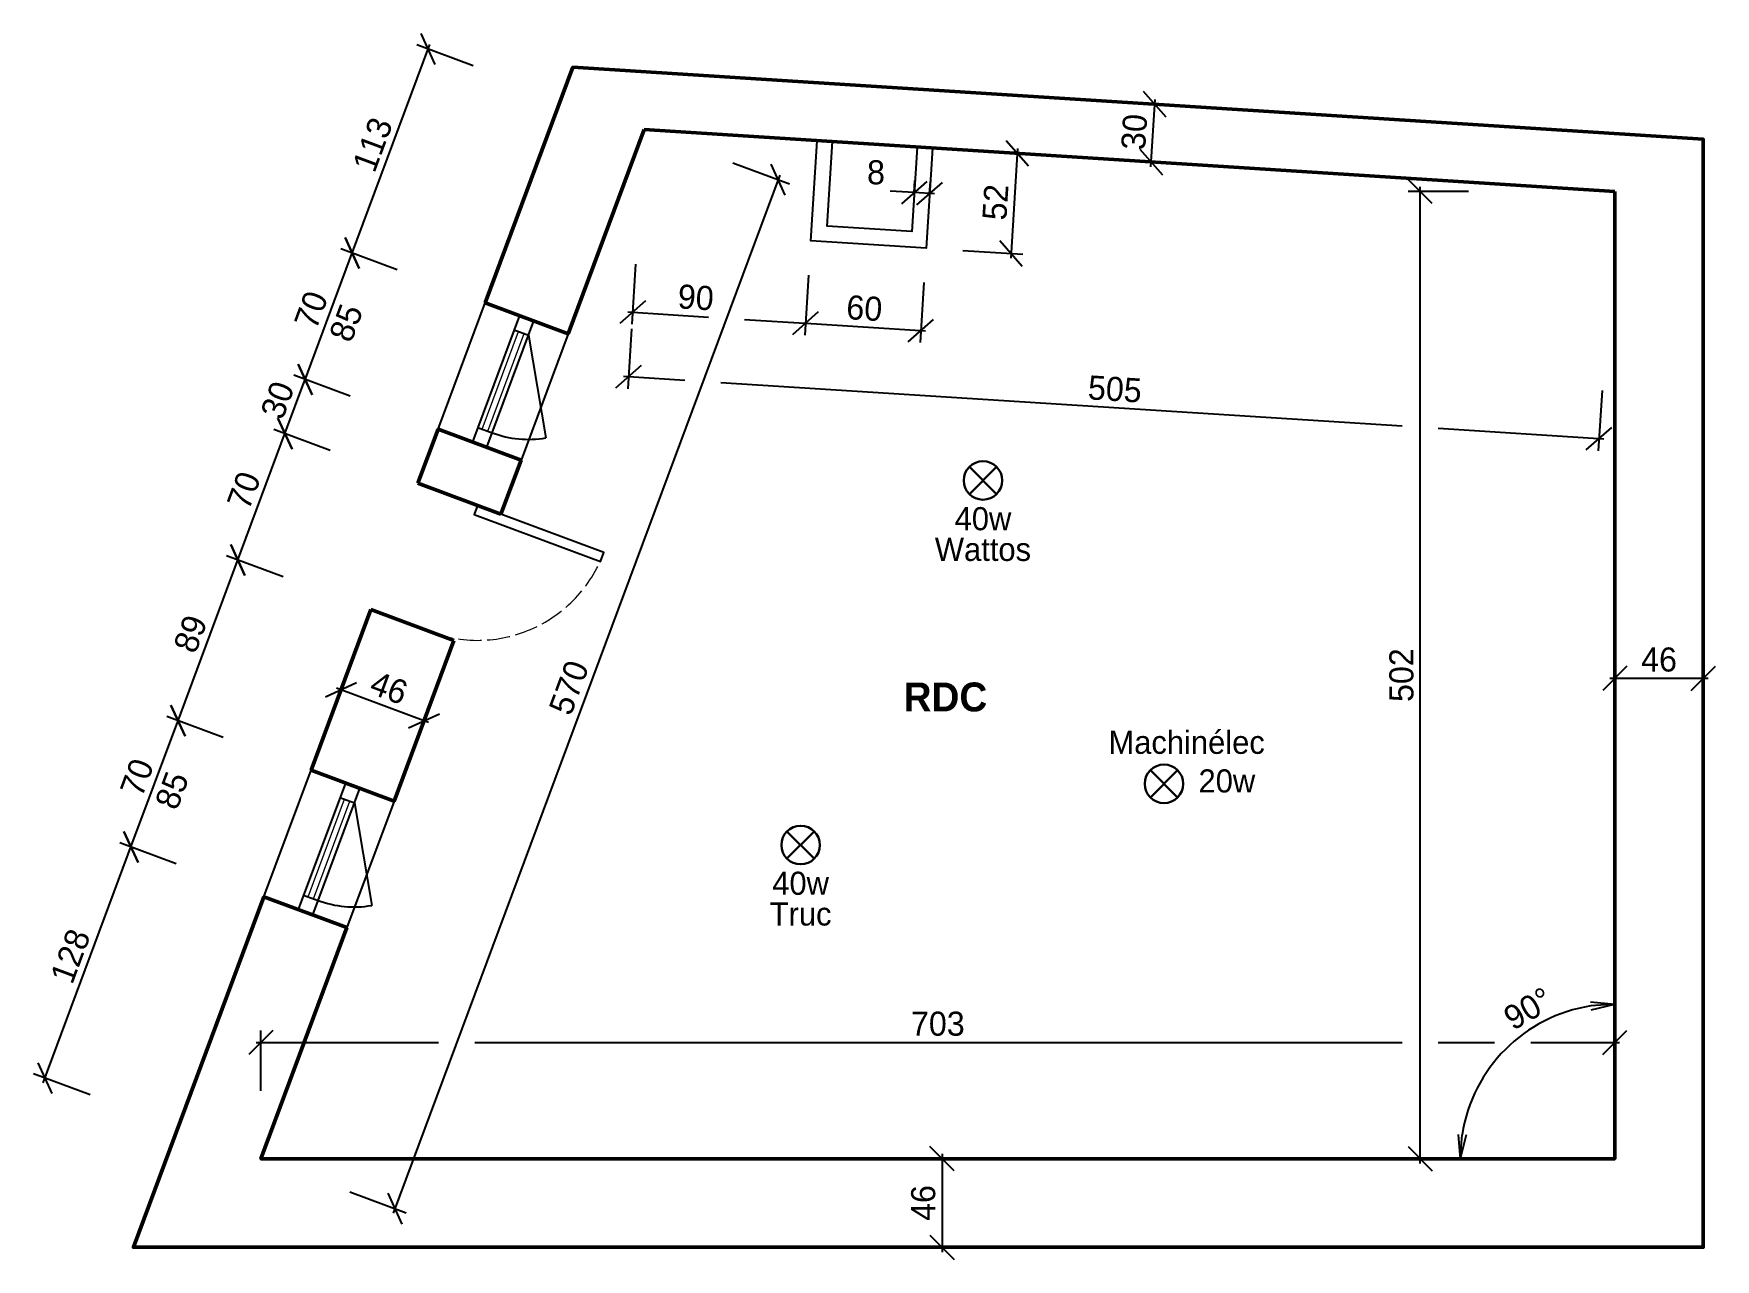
# Model space of a CAD drawing. Header units: centimetres. Extents: x 3690 to 4563, y 971 to 1607.
import ezdxf
from ezdxf.enums import TextEntityAlignment as Align

# ---------------------------------------------------------------- set-up
doc = ezdxf.new("R2010")
doc.units = ezdxf.units.CM
doc.linetypes.add('ACAD_ISO02W100', pattern=[15, 12, -3])
for name, color, linetype, lineweight in [('01-MURS_coupés', 140, 'Continuous', 50), ('06-ALLEGES', 134, 'Continuous', 25), ('08-CLOISONS', 54, 'Continuous', 25), ('14-MENUI_Moyen', 1, 'Continuous', 25), ('30-ELEC', 30, 'Continuous', 30), ('85-TEXTE', 7, 'Continuous', 20)]:
    doc.layers.add(name, color=color, linetype=linetype, lineweight=lineweight)
doc.layers.add('81-COTATIONS', color=7, linetype='Continuous', lineweight=20, true_color=0xfa3d3d)
doc.styles.add('ELE_CENTURY_GOTHIC', font='GOTHIC.TTF')
doc.styles.add('ELE_CENTURY_GOTHIC GRAS', font='GOTHICB.TTF')
doc.dimstyles.new('ELE_ARC_1-50', dxfattribs={"dimscale": 5, "dimtxt": 2.5, "dimasz": 2.5, "dimexe": 1.25, "dimexo": 0.625, "dimtad": 1, "dimtoh": 1, "dimdec": 1, "dimzin": 9, "dimtxsty": 'ELE_CENTURY_GOTHIC', "dimblk": 'OBLIQUE', "dimcen": 0, "dimdle": 0.5, "dimclrt": 256, "dimadec": 1, "dimazin": 2, "dimtp": 0.01, "dimtm": 0.01, "dimtfac": 0.5, "dimtdec": 1, "dimtofl": 0, "dimtmove": 0, "dimatfit": 3, "dimfxl": 5, "dimfxlon": 1, "dimtfillclr": 2, "dimarcsym": 0})
doc.dimstyles.new('ELE_ARC_1-50$2', dxfattribs={"dimscale": 5, "dimtxt": 2.5, "dimasz": 2.5, "dimexe": 1.25, "dimexo": 0.625, "dimtad": 1, "dimtoh": 1, "dimdec": 1, "dimzin": 9, "dimtxsty": 'ELE_CENTURY_GOTHIC', "dimblk": 'OPEN', "dimcen": 0, "dimdle": 0.5, "dimclrt": 256, "dimadec": 1, "dimazin": 2, "dimtp": 0.01, "dimtm": 0.01, "dimtfac": 0.5, "dimtdec": 1, "dimtofl": 0, "dimtmove": 0, "dimatfit": 3, "dimfxl": 5, "dimfxlon": 1, "dimtfillclr": 2, "dimarcsym": 0})

# ---------------------------------------------------------------- blocks, each defined once
blk = doc.blocks.new('_Oblique')
at = {"color": 0, "linetype": 'ByBlock', "lineweight": -2}
blk.add_line((-0.5, -0.5), (0.5, 0.5), dxfattribs=at)
blk = doc.blocks.new('*D1')
at = {"layer": '81-COTATIONS', "color": 0, "lineweight": -2, "transparency": 16777216}
for p, q in [((3805.35, 1083.16), (3900.13, 1083.16)), ((3807.85, 1058.16), (3807.85, 1089.41)), ((3918.88, 1083.16), (4400.46, 1083.16)), ((4419.21, 1083.16), (4448.49, 1083.16)), ((4467.24, 1083.16), (4513.35, 1083.16)), ((4510.85, 1058.16), (4510.85, 1089.41))]:
    blk.add_line(p, q, dxfattribs=at)
at = {"layer": 'Defpoints', "color": 0, "transparency": 16777216}
for p in [(4510.85, 1083.16), (3807.85, 1022.87), (4510.85, 1022.87)]:
    blk.add_point(p, dxfattribs=at)
at = {"layer": '81-COTATIONS', "color": 0, "lineweight": -2, "transparency": 16777216, "xscale": 12.5, "yscale": 12.5, "zscale": 12.5, "rotation": 180}
blk.add_blockref('_Oblique', (3807.85, 1083.16), dxfattribs=at)
at = {"layer": '81-COTATIONS', "color": 0, "lineweight": -2, "transparency": 16777216, "xscale": 12.5, "yscale": 12.5, "zscale": 12.5}
blk.add_blockref('_Oblique', (4510.85, 1083.16), dxfattribs=at)
at = {"layer": '81-COTATIONS', "transparency": 16777216, "insert": (4159.35, 1092.85), "char_height": 12.5, "attachment_point": 5, "style": 'ELE_CENTURY_GOTHIC'}
blk.add_mtext('703', dxfattribs=at)
blk = doc.blocks.new('*D2')
at = {"layer": '81-COTATIONS', "color": 0, "lineweight": -2, "transparency": 16777216}
for p, q in [((4434.83, 1524.87), (4403.58, 1524.87)), ((4409.83, 1020.37), (4409.83, 1527.37)), ((4434.83, 1022.87), (4403.58, 1022.87))]:
    blk.add_line(p, q, dxfattribs=at)
at = {"layer": 'Defpoints', "color": 0, "transparency": 16777216}
for p in [(4409.83, 1524.87), (4510.85, 1524.87), (4510.85, 1022.87)]:
    blk.add_point(p, dxfattribs=at)
at = {"layer": '81-COTATIONS', "color": 0, "lineweight": -2, "transparency": 16777216, "xscale": 12.5, "yscale": 12.5, "zscale": 12.5}
for p, rotation in [((4409.83, 1524.87), 90), ((4409.83, 1022.87), 270)]:
    blk.add_blockref('_Oblique', p, dxfattribs=dict(at, rotation=rotation))
at = {"layer": '81-COTATIONS', "transparency": 16777216, "insert": (4400.14, 1273.87), "char_height": 12.5, "attachment_point": 5, "rotation": 90, "style": 'ELE_CENTURY_GOTHIC'}
blk.add_mtext('502', dxfattribs=at)
blk = doc.blocks.new('*D3')
at = {"layer": '81-COTATIONS', "color": 0, "lineweight": -2, "transparency": 16777216}
for p, q in [((4000.28, 1453.66), (3998.3, 1422.47)), ((4027.99, 1426.84), (3996.2, 1428.87)), ((4400.48, 1403.1), (4046.7, 1425.65)), ((4504.26, 1421.53), (4502.27, 1390.34)), ((4505.17, 1396.42), (4419.19, 1401.9))]:
    blk.add_line(p, q, dxfattribs=at)
at = {"layer": 'Defpoints', "color": 0, "transparency": 16777216}
for p in [(4006.87, 1556.99), (4510.85, 1524.87), (3998.69, 1428.71)]:
    blk.add_point(p, dxfattribs=at)
at = {"layer": '81-COTATIONS', "color": 0, "lineweight": -2, "transparency": 16777216, "xscale": 12.5, "yscale": 12.5, "zscale": 12.5}
for p, rotation in [((3998.69, 1428.71), 176.3526903037562), ((4502.67, 1396.58), 356.3526903037562)]:
    blk.add_blockref('_Oblique', p, dxfattribs=dict(at, rotation=rotation))
at = {"layer": '81-COTATIONS', "transparency": 16777216, "insert": (4251.3, 1422.31), "char_height": 12.5, "attachment_point": 5, "rotation": 356.35269, "style": 'ELE_CENTURY_GOTHIC'}
blk.add_mtext('505', dxfattribs=at)
blk = doc.blocks.new('*D4')
at = {"layer": '81-COTATIONS', "color": 0, "lineweight": -2, "transparency": 16777216}
for p, q in [((4052.98, 1539.81), (4082.27, 1528.9)), ((4077.28, 1533.42), (3876.52, 994.61)), ((3853.96, 1005.68), (3883.24, 994.77))]:
    blk.add_line(p, q, dxfattribs=at)
at = {"layer": 'Defpoints', "color": 0, "transparency": 16777216}
for p in [(4006.87, 1556.99), (3807.85, 1022.87), (3877.39, 996.95)]:
    blk.add_point(p, dxfattribs=at)
at = {"layer": '81-COTATIONS', "color": 0, "lineweight": -2, "transparency": 16777216, "xscale": 12.5, "yscale": 12.5, "zscale": 12.5}
for p, rotation in [((4076.41, 1531.08), 69.56387672515089), ((3877.39, 996.95), 249.5638767251509)]:
    blk.add_blockref('_Oblique', p, dxfattribs=dict(at, rotation=rotation))
at = {"layer": '81-COTATIONS', "transparency": 16777216, "insert": (3967.82, 1267.4), "char_height": 12.5, "attachment_point": 5, "rotation": 69.56388, "style": 'ELE_CENTURY_GOTHIC'}
blk.add_mtext('570', dxfattribs=at)
blk = doc.blocks.new('*D5')
at = {"layer": '81-COTATIONS', "color": 0, "lineweight": -2, "transparency": 16777216}
for p, q in [((3694.81, 1062.32), (3741.24, 1186.95)), ((3763.8, 1175.88), (3734.52, 1186.79)), ((3719.11, 1055.93), (3689.82, 1066.84))]:
    blk.add_line(p, q, dxfattribs=at)
at = {"layer": 'Defpoints', "color": 0, "transparency": 16777216}
for p in [(3740.37, 1184.61), (3852.54, 1142.81), (3807.85, 1022.87)]:
    blk.add_point(p, dxfattribs=at)
at = {"layer": '81-COTATIONS', "color": 0, "lineweight": -2, "transparency": 16777216, "xscale": 12.5, "yscale": 12.5, "zscale": 12.5}
for p, rotation in [((3740.37, 1184.61), 69.56387672515098), ((3695.68, 1064.66), 249.563876725151)]:
    blk.add_blockref('_Oblique', p, dxfattribs=dict(at, rotation=rotation))
at = {"layer": '81-COTATIONS', "transparency": 16777216, "insert": (3708.95, 1128.02), "char_height": 12.5, "attachment_point": 5, "rotation": 69.56388, "style": 'ELE_CENTURY_GOTHIC'}
blk.add_mtext('128', dxfattribs=at)
blk = doc.blocks.new('_Open')
at = {"color": 0, "linetype": 'ByBlock', "lineweight": -2}
for p, q in [((-1, 0.167), (0, 0)), ((-1, -0.167), (0, 0)), ((0, 0), (-1, 0))]:
    blk.add_line(p, q, dxfattribs=at)
blk = doc.blocks.new('*D6')
at = {"layer": '81-COTATIONS', "color": 0, "lineweight": -2, "transparency": 16777216}
blk.add_arc((4510.85, 1022.87), 80.26, 98.93226, 171.06774, dxfattribs=at)
at = {"layer": 'Defpoints', "color": 0, "transparency": 16777216}
for p in [(4510.85, 1524.87), (4441.34, 1063), (3807.85, 1022.87), (4510.85, 1022.87), (4510.85, 1022.87)]:
    blk.add_point(p, dxfattribs=at)
at = {"layer": '81-COTATIONS', "color": 0, "lineweight": -2, "transparency": 16777216, "xscale": 12.5, "yscale": 12.5, "zscale": 12.5}
for p, rotation in [((4510.85, 1103.13), 4.46613081071721), ((4430.59, 1022.87), 265.5338691892827)]:
    blk.add_blockref('_Open', p, dxfattribs=dict(at, rotation=rotation))
at = {"layer": '81-COTATIONS', "transparency": 16777216, "insert": (4465.87, 1100.77), "char_height": 12.5, "attachment_point": 5, "rotation": 30, "style": 'ELE_CENTURY_GOTHIC'}
blk.add_mtext('90°', dxfattribs=at)
blk = doc.blocks.new('*D7')
at = {"layer": '81-COTATIONS', "color": 0, "lineweight": -2, "transparency": 16777216}
for p, q in [((3739.5, 1182.26), (3765.69, 1252.54)), ((3788.24, 1241.47), (3758.96, 1252.38)), ((3763.8, 1175.88), (3734.52, 1186.79))]:
    blk.add_line(p, q, dxfattribs=at)
at = {"layer": 'Defpoints', "color": 0, "transparency": 16777216}
for p in [(3764.81, 1250.2), (3833.88, 1224.47), (3852.54, 1142.81)]:
    blk.add_point(p, dxfattribs=at)
at = {"layer": '81-COTATIONS', "color": 0, "lineweight": -2, "transparency": 16777216, "xscale": 12.5, "yscale": 12.5, "zscale": 12.5}
for p, rotation in [((3764.81, 1250.2), 69.56387672515095), ((3740.37, 1184.61), 249.563876725151)]:
    blk.add_blockref('_Oblique', p, dxfattribs=dict(at, rotation=rotation))
at = {"layer": '81-COTATIONS', "transparency": 16777216, "char_height": 12.5, "width": 78.2401, "attachment_point": 5, "rotation": 69.56388, "style": 'ELE_CENTURY_GOTHIC'}
for s, insert in [('70', (3743.51, 1220.79)), ('85', (3761.67, 1214.02))]:
    blk.add_mtext(s, dxfattribs=dict(at, insert=insert))
blk = doc.blocks.new('*D8')
at = {"layer": '81-COTATIONS', "color": 0, "lineweight": -2, "transparency": 16777216}
for p, q in [((3763.94, 1247.86), (3796.76, 1335.94)), ((3819.32, 1324.87), (3790.03, 1335.78)), ((3788.24, 1241.47), (3758.96, 1252.38))]:
    blk.add_line(p, q, dxfattribs=at)
at = {"layer": 'Defpoints', "color": 0, "transparency": 16777216}
for p in [(3795.89, 1333.6), (3864.95, 1307.86), (3833.88, 1224.47)]:
    blk.add_point(p, dxfattribs=at)
at = {"layer": '81-COTATIONS', "color": 0, "lineweight": -2, "transparency": 16777216, "xscale": 12.5, "yscale": 12.5, "zscale": 12.5}
for p, rotation in [((3795.89, 1333.6), 69.56387672515095), ((3764.81, 1250.2), 249.563876725151)]:
    blk.add_blockref('_Oblique', p, dxfattribs=dict(at, rotation=rotation))
at = {"layer": '81-COTATIONS', "transparency": 16777216, "insert": (3771.27, 1295.28), "char_height": 12.5, "attachment_point": 5, "rotation": 69.56388, "style": 'ELE_CENTURY_GOTHIC'}
blk.add_mtext('89', dxfattribs=at)
blk = doc.blocks.new('*D9')
at = {"layer": '81-COTATIONS', "color": 0, "lineweight": -2, "transparency": 16777216}
for p, q in [((3795.02, 1331.26), (3821.2, 1401.54)), ((3843.76, 1390.46), (3814.47, 1401.38)), ((3819.32, 1324.87), (3790.03, 1335.78))]:
    blk.add_line(p, q, dxfattribs=at)
at = {"layer": 'Defpoints', "color": 0, "transparency": 16777216}
for p in [(3820.33, 1399.19), (3889.39, 1373.46), (3864.95, 1307.86)]:
    blk.add_point(p, dxfattribs=at)
at = {"layer": '81-COTATIONS', "color": 0, "lineweight": -2, "transparency": 16777216, "xscale": 12.5, "yscale": 12.5, "zscale": 12.5}
for p, rotation in [((3820.33, 1399.19), 69.56387672515095), ((3795.89, 1333.6), 249.563876725151)]:
    blk.add_blockref('_Oblique', p, dxfattribs=dict(at, rotation=rotation))
at = {"layer": '81-COTATIONS', "transparency": 16777216, "insert": (3799.03, 1369.78), "char_height": 12.5, "attachment_point": 5, "rotation": 69.56388, "style": 'ELE_CENTURY_GOTHIC'}
blk.add_mtext('70', dxfattribs=at)
blk = doc.blocks.new('*D10')
at = {"layer": '81-COTATIONS', "color": 0, "lineweight": -2, "transparency": 16777216}
for p, q in [((3819.46, 1396.85), (3831.68, 1429.65)), ((3854.23, 1418.58), (3824.95, 1429.49)), ((3843.76, 1390.46), (3814.47, 1401.38))]:
    blk.add_line(p, q, dxfattribs=at)
at = {"layer": 'Defpoints', "color": 0, "transparency": 16777216}
for p in [(3830.81, 1427.31), (3899.87, 1401.57), (3889.39, 1373.46)]:
    blk.add_point(p, dxfattribs=at)
at = {"layer": '81-COTATIONS', "color": 0, "lineweight": -2, "transparency": 16777216, "xscale": 12.5, "yscale": 12.5, "zscale": 12.5}
for p, rotation in [((3830.81, 1427.31), 69.56387672515095), ((3820.33, 1399.19), 249.563876725151)]:
    blk.add_blockref('_Oblique', p, dxfattribs=dict(at, rotation=rotation))
at = {"layer": '81-COTATIONS', "transparency": 16777216, "insert": (3816.49, 1416.63), "char_height": 12.5, "attachment_point": 5, "rotation": 69.56388, "style": 'ELE_CENTURY_GOTHIC'}
blk.add_mtext('30', dxfattribs=at)
blk = doc.blocks.new('*D11')
at = {"layer": '81-COTATIONS', "color": 0, "lineweight": -2, "transparency": 16777216}
for p, q in [((3829.93, 1424.96), (3856.12, 1495.24)), ((3878.67, 1484.17), (3849.39, 1495.08)), ((3854.23, 1418.58), (3824.95, 1429.49))]:
    blk.add_line(p, q, dxfattribs=at)
at = {"layer": 'Defpoints', "color": 0, "transparency": 16777216}
for p in [(3855.25, 1492.9), (3924.31, 1467.17), (3899.87, 1401.57)]:
    blk.add_point(p, dxfattribs=at)
at = {"layer": '81-COTATIONS', "color": 0, "lineweight": -2, "transparency": 16777216, "xscale": 12.5, "yscale": 12.5, "zscale": 12.5}
for p, rotation in [((3855.25, 1492.9), 69.56387672515095), ((3830.81, 1427.31), 249.563876725151)]:
    blk.add_blockref('_Oblique', p, dxfattribs=dict(at, rotation=rotation))
at = {"layer": '81-COTATIONS', "transparency": 16777216, "char_height": 12.5, "width": 54.3863, "attachment_point": 5, "rotation": 69.56388, "style": 'ELE_CENTURY_GOTHIC'}
for s, insert in [('70', (3833.95, 1463.49)), ('85', (3852.11, 1456.72))]:
    blk.add_mtext(s, dxfattribs=dict(at, insert=insert))
blk = doc.blocks.new('*D12')
at = {"layer": '81-COTATIONS', "color": 0, "lineweight": -2, "transparency": 16777216}
for p, q in [((3854.37, 1490.56), (3895.57, 1601.13)), ((3918.13, 1590.06), (3888.85, 1600.97)), ((3878.67, 1484.17), (3849.39, 1495.08))]:
    blk.add_line(p, q, dxfattribs=at)
at = {"layer": 'Defpoints', "color": 0, "transparency": 16777216}
for p in [(3894.7, 1598.79), (4006.87, 1556.99), (3924.31, 1467.17)]:
    blk.add_point(p, dxfattribs=at)
at = {"layer": '81-COTATIONS', "color": 0, "lineweight": -2, "transparency": 16777216, "xscale": 12.5, "yscale": 12.5, "zscale": 12.5}
for p, rotation in [((3894.7, 1598.79), 69.56387672515095), ((3855.25, 1492.9), 249.563876725151)]:
    blk.add_blockref('_Oblique', p, dxfattribs=dict(at, rotation=rotation))
at = {"layer": '81-COTATIONS', "transparency": 16777216, "insert": (3865.89, 1549.23), "char_height": 12.5, "attachment_point": 5, "rotation": 69.56388, "style": 'ELE_CENTURY_GOTHIC'}
blk.add_mtext('113', dxfattribs=at)
blk = doc.blocks.new('*D13')
at = {"layer": '81-COTATIONS', "color": 0, "lineweight": -2, "transparency": 16777216}
for p, q in [((4002.42, 1487.19), (4000.43, 1456)), ((4092.24, 1481.46), (4090.25, 1450.27)), ((3998.34, 1462.4), (4040.24, 1459.72)), ((4058.96, 1458.53), (4093.14, 1456.35))]:
    blk.add_line(p, q, dxfattribs=at)
at = {"layer": 'Defpoints', "color": 0, "transparency": 16777216}
for p in [(4006.87, 1556.99), (4096.69, 1551.27), (4090.65, 1456.51)]:
    blk.add_point(p, dxfattribs=at)
at = {"layer": '81-COTATIONS', "color": 0, "lineweight": -2, "transparency": 16777216, "xscale": 12.5, "yscale": 12.5, "zscale": 12.5}
for p, rotation in [((4000.83, 1462.24), 176.3526903037561), ((4090.65, 1456.51), 356.3526903037562)]:
    blk.add_blockref('_Oblique', p, dxfattribs=dict(at, rotation=rotation))
at = {"layer": '81-COTATIONS', "transparency": 16777216, "insert": (4033.67, 1469.85), "char_height": 12.5, "attachment_point": 5, "rotation": 356.35269, "style": 'ELE_CENTURY_GOTHIC'}
blk.add_mtext('90', dxfattribs=at)
blk = doc.blocks.new('*D14')
at = {"layer": '81-COTATIONS', "color": 0, "lineweight": -2, "transparency": 16777216}
for p, q in [((4092.24, 1481.46), (4090.25, 1450.27)), ((4152.12, 1477.64), (4150.13, 1446.46)), ((4088.15, 1456.67), (4153.02, 1452.54))]:
    blk.add_line(p, q, dxfattribs=at)
at = {"layer": 'Defpoints', "color": 0, "transparency": 16777216}
for p in [(4096.69, 1551.27), (4153.26, 1495.56), (4150.53, 1452.7)]:
    blk.add_point(p, dxfattribs=at)
at = {"layer": '81-COTATIONS', "color": 0, "lineweight": -2, "transparency": 16777216, "xscale": 12.5, "yscale": 12.5, "zscale": 12.5}
for p, rotation in [((4090.65, 1456.51), 176.3526903037561), ((4150.53, 1452.7), 356.3526903037562)]:
    blk.add_blockref('_Oblique', p, dxfattribs=dict(at, rotation=rotation))
at = {"layer": '81-COTATIONS', "transparency": 16777216, "insert": (4121.2, 1464.27), "char_height": 12.5, "attachment_point": 5, "rotation": 356.35269, "style": 'ELE_CENTURY_GOTHIC'}
blk.add_mtext('60', dxfattribs=at)
blk = doc.blocks.new('*D15')
at = {"layer": '81-COTATIONS', "color": 0, "lineweight": -2, "transparency": 16777216}
for p, q in [((4175.69, 1546.23), (4206.88, 1544.24)), ((4200.8, 1547.14), (4197.17, 1490.25)), ((4172.38, 1494.34), (4203.57, 1492.35))]:
    blk.add_line(p, q, dxfattribs=at)
at = {"layer": 'Defpoints', "color": 0, "transparency": 16777216}
for p in [(4156.57, 1547.45), (4153.26, 1495.56), (4197.33, 1492.75)]:
    blk.add_point(p, dxfattribs=at)
at = {"layer": '81-COTATIONS', "color": 0, "lineweight": -2, "transparency": 16777216, "xscale": 12.5, "yscale": 12.5, "zscale": 12.5}
for p, rotation in [((4200.64, 1544.64), 86.35269030375623), ((4197.33, 1492.75), 266.3526903037563)]:
    blk.add_blockref('_Oblique', p, dxfattribs=dict(at, rotation=rotation))
at = {"layer": '81-COTATIONS', "transparency": 16777216, "insert": (4189.32, 1519.31), "char_height": 12.5, "attachment_point": 5, "rotation": 86.35269, "style": 'ELE_CENTURY_GOTHIC'}
blk.add_mtext('52', dxfattribs=at)
blk = doc.blocks.new('*D16')
at = {"layer": '81-COTATIONS', "color": 0, "lineweight": -2, "transparency": 16777216}
for p, q in [((4147.08, 1524.3), (4147.47, 1530.53)), ((4155.06, 1523.79), (4155.46, 1530.02)), ((4147.08, 1524.3), (4134.6, 1525.09)), ((4157.55, 1523.63), (4147.08, 1524.3))]:
    blk.add_line(p, q, dxfattribs=at)
at = {"layer": 'Defpoints', "color": 0, "transparency": 16777216}
for p in [(4146.93, 1522.01), (4147.08, 1524.3), (4154.91, 1521.5)]:
    blk.add_point(p, dxfattribs=at)
at = {"layer": '81-COTATIONS', "color": 0, "lineweight": -2, "transparency": 16777216, "xscale": 12.5, "yscale": 12.5, "zscale": 12.5}
for p, rotation in [((4147.08, 1524.3), 176.3526903037563), ((4155.06, 1523.79), 356.3526903037563)]:
    blk.add_blockref('_Oblique', p, dxfattribs=dict(at, rotation=rotation))
at = {"layer": '81-COTATIONS', "transparency": 16777216, "insert": (4127.24, 1534.78), "char_height": 12.5, "attachment_point": 5, "style": 'ELE_CENTURY_GOTHIC'}
blk.add_mtext('8', dxfattribs=at)
blk = doc.blocks.new('*D17')
at = {"layer": '81-COTATIONS', "color": 0, "lineweight": -2, "transparency": 16777216}
for p, q in [((4161.52, 1025.37), (4161.52, 974.37)), ((4161.52, 1022.87), (4167.77, 1022.87)), ((4161.52, 976.87), (4167.77, 976.87))]:
    blk.add_line(p, q, dxfattribs=at)
at = {"layer": 'Defpoints', "color": 0, "transparency": 16777216}
for p in [(4159.35, 1022.87), (4159.35, 976.87), (4161.52, 976.87)]:
    blk.add_point(p, dxfattribs=at)
at = {"layer": '81-COTATIONS', "color": 0, "lineweight": -2, "transparency": 16777216, "xscale": 12.5, "yscale": 12.5, "zscale": 12.5}
for p, rotation in [((4161.52, 1022.87), 90), ((4161.52, 976.87), 270)]:
    blk.add_blockref('_Oblique', p, dxfattribs=dict(at, rotation=rotation))
at = {"layer": '81-COTATIONS', "transparency": 16777216, "insert": (4151.83, 999.87), "char_height": 12.5, "attachment_point": 5, "rotation": 90, "style": 'ELE_CENTURY_GOTHIC'}
blk.add_mtext('46', dxfattribs=at)
blk = doc.blocks.new('*D18')
at = {"layer": '81-COTATIONS', "color": 0, "lineweight": -2, "transparency": 16777216}
for p, q in [((4508.35, 1272.2), (4559.35, 1272.2)), ((4510.85, 1272.2), (4510.85, 1265.95)), ((4556.85, 1272.2), (4556.85, 1265.95))]:
    blk.add_line(p, q, dxfattribs=at)
at = {"layer": 'Defpoints', "color": 0, "transparency": 16777216}
for p in [(4510.85, 1273.87), (4556.85, 1273.87), (4556.85, 1272.2)]:
    blk.add_point(p, dxfattribs=at)
at = {"layer": '81-COTATIONS', "color": 0, "lineweight": -2, "transparency": 16777216, "xscale": 12.5, "yscale": 12.5, "zscale": 12.5, "rotation": 180}
blk.add_blockref('_Oblique', (4510.85, 1272.2), dxfattribs=at)
at = {"layer": '81-COTATIONS', "color": 0, "lineweight": -2, "transparency": 16777216, "xscale": 12.5, "yscale": 12.5, "zscale": 12.5}
blk.add_blockref('_Oblique', (4556.85, 1272.2), dxfattribs=at)
at = {"layer": '81-COTATIONS', "transparency": 16777216, "insert": (4533.85, 1281.89), "char_height": 12.5, "attachment_point": 5, "style": 'ELE_CENTURY_GOTHIC'}
blk.add_mtext('46', dxfattribs=at)
blk = doc.blocks.new('*D19')
at = {"layer": '81-COTATIONS', "color": 0, "lineweight": -2, "transparency": 16777216}
for p, q in [((3894.86, 1249.23), (3847.07, 1267.04)), ((3849.42, 1266.17), (3851.6, 1272.02)), ((3892.52, 1250.1), (3894.7, 1255.96))]:
    blk.add_line(p, q, dxfattribs=at)
at = {"layer": 'Defpoints', "color": 0, "transparency": 16777216}
for p in [(3849.42, 1266.17), (3849.42, 1266.17), (3892.52, 1250.1)]:
    blk.add_point(p, dxfattribs=at)
at = {"layer": '81-COTATIONS', "color": 0, "lineweight": -2, "transparency": 16777216, "xscale": 12.5, "yscale": 12.5, "zscale": 12.5}
for p, rotation in [((3849.42, 1266.17), 159.5638767251508), ((3892.52, 1250.1), 339.5638767251507)]:
    blk.add_blockref('_Oblique', p, dxfattribs=dict(at, rotation=rotation))
at = {"layer": '81-COTATIONS', "transparency": 16777216, "insert": (3874.35, 1267.21), "char_height": 12.5, "attachment_point": 5, "rotation": 339.56388, "style": 'ELE_CENTURY_GOTHIC'}
blk.add_mtext('46', dxfattribs=at)
blk = doc.blocks.new('*D20')
at = {"layer": '81-COTATIONS', "color": 0, "lineweight": -2, "transparency": 16777216}
for p, q in [((4269.95, 1537.72), (4272.18, 1572.65)), ((4263.89, 1570.67), (4278.26, 1569.75)), ((4261.98, 1540.73), (4276.35, 1539.81))]:
    blk.add_line(p, q, dxfattribs=at)
at = {"layer": 'Defpoints', "color": 0, "transparency": 16777216}
for p in [(4260.77, 1570.87), (4272.02, 1570.15), (4258.86, 1540.93)]:
    blk.add_point(p, dxfattribs=at)
at = {"layer": '81-COTATIONS', "color": 0, "lineweight": -2, "transparency": 16777216, "xscale": 12.5, "yscale": 12.5, "zscale": 12.5}
for p, rotation in [((4272.02, 1570.15), 86.35269030375613), ((4270.11, 1540.21), 266.3526903037561)]:
    blk.add_blockref('_Oblique', p, dxfattribs=dict(at, rotation=rotation))
at = {"layer": '81-COTATIONS', "transparency": 16777216, "insert": (4261.39, 1555.8), "char_height": 12.5, "attachment_point": 5, "rotation": 86.35269, "style": 'ELE_CENTURY_GOTHIC'}
blk.add_mtext('30', dxfattribs=at)
blk = doc.blocks.new('FENETRE 1V - 70cm')
for p, q in [((8, 0), (54.77, 27)), ((8, -8), (8, 0)), ((62, -8), (62, 0))]:
    blk.add_line(p, q)
at = {"color": 152, "lineweight": 15, "true_color": 0x2776bb}
for p, q in [((62, -2.5), (8, -2.5)), ((62, -5.5), (8, -5.5))]:
    blk.add_line(p, q, dxfattribs=at)
blk.add_lwpolyline([(0, -8), (70, -8), (70, 0), (0, 0)], close=True)
blk.add_arc((8, 0), 54, 0, 30)
blk = doc.blocks.new('PORTE_ SIMPLE 70cm')
blk.add_lwpolyline([(0, 0), (5, 0), (5, 70), (0, 70)], close=True)
at = {"color": 252, "linetype": 'ACAD_ISO02W100', "lineweight": 20, "true_color": 0x939598}
blk.add_arc((0, 0), 70, 0, 90, dxfattribs=at)
blk = doc.blocks.new('LUMINAIRE')
for p, q in [((-7.07, -7.07), (7.07, 7.07)), ((7.07, -7.07), (-7.07, 7.07))]:
    blk.add_line(p, q)
blk.add_circle((0, 0), 10)
at = {"style": 'ELE_CENTURY_GOTHIC'}
for tag, p in [('PUISSANCE', (0, -25.84)), ('FABRICANT', (0, -41.78))]:
    blk.add_attdef(tag, text='', height=12, dxfattribs=at).set_placement(p, align=Align.CENTER)

msp = doc.modelspace()

# ---------------------------------------------------------------- linework, layer by layer
at = {"layer": '01-MURS_coupés'}
for p, q in [((4510.85, 1524.87), (4006.87, 1556.99)), ((3967.42, 1451.1), (3924.31, 1467.17)), ((3942.97, 1385.51), (3899.87, 1401.57)), ((3932.5, 1357.4), (3889.39, 1373.46)), ((3908.06, 1291.8), (3864.95, 1307.86)), ((3876.98, 1208.4), (3833.88, 1224.47)), ((3852.54, 1142.81), (3809.44, 1158.87))]:
    msp.add_line(p, q, dxfattribs=at)
for points in [[(3809.44, 1158.87), (3741.62, 976.87), (4556.85, 976.87), (4556.85, 1552), (3969.86, 1589.41), (3924.31, 1467.17)], [(4006.87, 1556.99), (3967.42, 1451.1)], [(3852.54, 1142.81), (3807.85, 1022.87), (4510.85, 1022.87), (4510.85, 1524.87)], [(3899.87, 1401.57), (3889.39, 1373.46)], [(3942.97, 1385.51), (3932.5, 1357.4)], [(3864.95, 1307.86), (3833.88, 1224.47)], [(3908.06, 1291.8), (3876.98, 1208.4)]]:
    msp.add_lwpolyline(points, dxfattribs=at)
at = {"layer": '06-ALLEGES'}
for p, q in [((3899.87, 1401.57), (3924.31, 1467.17)), ((3967.42, 1451.1), (3942.97, 1385.51)), ((3809.44, 1158.87), (3833.88, 1224.47)), ((3876.98, 1208.4), (3852.54, 1142.81))]:
    msp.add_line(p, q, dxfattribs=at)
at = {"layer": '08-CLOISONS'}
for points in [[(4156.57, 1547.45), (4153.26, 1495.56), (4093.38, 1499.37), (4096.69, 1551.27)], [(4148.58, 1547.96), (4145.78, 1504.05), (4101.87, 1506.85), (4104.67, 1550.76)]]:
    msp.add_lwpolyline(points, dxfattribs=at)

# ---------------------------------------------------------------- block references
at = {"layer": '14-MENUI_Moyen'}
for name, p, rotation in [('FENETRE 1V - 70cm', (3949.61, 1457.74), 249.5638767251556), ('PORTE_ SIMPLE 70cm', (3920.32, 1361.94), 249.5638767251509), ('FENETRE 1V - 70cm', (3859.18, 1215.04), 249.5638767251513)]:
    msp.add_blockref(name, p, dxfattribs=dict(at, rotation=rotation))
at = {"layer": '30-ELEC'}
for p, values in [((4182.78, 1374.91), {'PUISSANCE': '40w', 'FABRICANT': 'Wattos'}), ((4088.09, 1185.67), {'PUISSANCE': '40w', 'FABRICANT': 'Truc'})]:
    msp.add_blockref('LUMINAIRE', p, dxfattribs=at).add_auto_attribs(values)
ref = msp.add_blockref('LUMINAIRE', (4276.77, 1217.44), dxfattribs=at)
ref.add_attrib('PUISSANCE', '20w', dxfattribs={"layer": '0', "height": 12, "style": 'ELE_CENTURY_GOTHIC'}).set_placement((4309.44, 1212.94), align=Align.CENTER)
ref.add_attrib('FABRICANT', 'Machinélec', dxfattribs={"layer": '0', "height": 12, "style": 'ELE_CENTURY_GOTHIC'}).set_placement((4288.54, 1233), align=Align.CENTER)

# ---------------------------------------------------------------- texts
at = {"layer": '85-TEXTE', "style": 'ELE_CENTURY_GOTHIC GRAS'}
msp.add_text('RDC', height=15, dxfattribs=at).set_placement((4141.57, 1255.03))

# ---------------------------------------------------------------- dimensions: what is measured, and where the dimension line sits
at = {"layer": '81-COTATIONS'}
for base, p1, p2, angle, override, picture, middle in [((3894.7, 1598.79), (3924.31, 1467.17), (4006.87, 1556.99), 249.56388, {"dimpost": '\\X', "dimtmove": 1}, '*D12', (3865.89, 1549.23)), ((4150.53, 1452.7), (4096.69, 1551.27), (4153.26, 1495.56), 176.35269, {"dimpost": '\\X', "dimtmove": 1}, '*D14', (4121.2, 1464.27)), ((4409.83, 1524.87), (4510.85, 1022.87), (4510.85, 1524.87), 90, {"dimpost": '\\X'}, '*D2', (4400.14, 1273.87)), ((3830.81, 1427.31), (3889.39, 1373.46), (3899.87, 1401.57), 249.56388, {"dimpost": '\\X', "dimtmove": 1}, '*D10', (3816.49, 1416.63)), ((3820.33, 1399.19), (3864.95, 1307.86), (3889.39, 1373.46), 249.56388, {"dimpost": '\\X', "dimtmove": 1}, '*D9', (3799.03, 1369.78)), ((3795.89, 1333.6), (3833.88, 1224.47), (3864.95, 1307.86), 249.56388, {"dimpost": '\\X', "dimtmove": 1}, '*D8', (3771.27, 1295.28)), ((4161.52, 976.87), (4159.35, 1022.87), (4159.35, 976.87), 90, {"dimpost": '\\X'}, '*D17', (4151.83, 999.87))]:
    dim = msp.add_linear_dim(base=base, p1=p1, p2=p2, angle=angle, dimstyle='ELE_ARC_1-50', override=override, dxfattribs=at)
    dim.commit()
    dim.dimension.update_dxf_attribs({"geometry": picture, "text_midpoint": middle})
for p1, p2, distance, picture, middle in [((4258.86, 1540.93), (4260.77, 1570.87), -11.27, '*D20', (4261.39, 1555.8)), ((4006.87, 1556.99), (3807.85, 1022.87), 74.21, '*D4', (3967.82, 1267.4)), ((4510.85, 1524.87), (4006.87, 1556.99), 128.55, '*D3', (4251.3, 1422.31)), ((4156.57, 1547.45), (4153.26, 1495.56), 44.16, '*D15', (4189.32, 1519.31)), ((4154.91, 1521.5), (4146.93, 1522.01), -2.29, '*D16', (4127.24, 1534.78)), ((3892.52, 1250.1), (3849.42, 1266.17), 0, '*D19', (3874.35, 1267.21)), ((3807.85, 1022.87), (3852.54, 1142.81), 119.7, '*D5', (3708.95, 1128.02))]:
    dim = msp.add_aligned_dim(p1=p1, p2=p2, distance=distance, dimstyle='ELE_ARC_1-50', override={"dimpost": '\\X'}, dxfattribs=at)
    dim.commit()
    dim.dimension.update_dxf_attribs({"geometry": picture, "text_midpoint": middle})
dim = msp.add_linear_dim(base=(4090.65, 1456.51), p1=(4006.87, 1556.99), p2=(4096.69, 1551.27), angle=356.35269, dimstyle='ELE_ARC_1-50', override={"dimpost": '\\X'}, dxfattribs=at)
dim.commit()
dim.dimension.update_dxf_attribs({"geometry": '*D13', "text_midpoint": (4033.05, 1460.18), "dimtype": 161})
dim = msp.add_angular_dim_2l(base=(4441.34, 1063), line1=((4510.85, 1022.87), (4510.85, 1524.87)), line2=((3807.85, 1022.87), (4510.85, 1022.87)), dimstyle='ELE_ARC_1-50$2', override={"dimpost": '\\X'}, dxfattribs=at)
dim.commit()
dim.dimension.update_dxf_attribs({"geometry": '*D6', "text_midpoint": (4470.72, 1092.38), "dimtype": 162})
for base, p1, p2, picture, middle in [((3855.25, 1492.9), (3899.87, 1401.57), (3924.31, 1467.17), '*D11', (3843.03, 1460.1)), ((3764.81, 1250.2), (3852.54, 1142.81), (3833.88, 1224.47), '*D7', (3752.59, 1217.4))]:
    dim = msp.add_linear_dim(base=base, p1=p1, p2=p2, angle=249.56388, text='<>\\X85', dimstyle='ELE_ARC_1-50', override={"dimpost": '\\X', "dimtmove": 1}, dxfattribs=at)
    dim.commit()
    dim.dimension.update_dxf_attribs({"geometry": picture, "text_midpoint": middle})
for base, p1, p2, picture, middle in [((4556.85, 1272.2), (4510.85, 1273.87), (4556.85, 1273.87), '*D18', (4533.85, 1281.89)), ((4510.85, 1083.16), (3807.85, 1022.87), (4510.85, 1022.87), '*D1', (4159.35, 1092.85))]:
    dim = msp.add_linear_dim(base=base, p1=p1, p2=p2, dimstyle='ELE_ARC_1-50', override={"dimpost": '\\X'}, dxfattribs=at)
    dim.commit()
    dim.dimension.update_dxf_attribs({"geometry": picture, "text_midpoint": middle})

doc.saveas('drawing.dxf')
